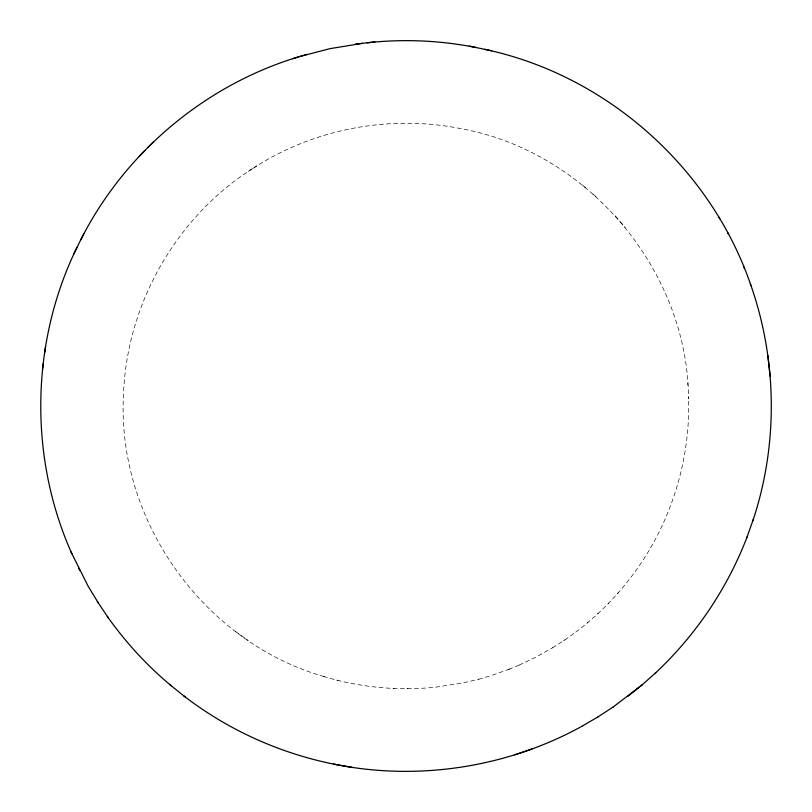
<?xml version="1.0" encoding="UTF-8"?>
<svg xmlns="http://www.w3.org/2000/svg" width="812" height="812" viewBox="0 0 812 812"><rect width="100%" height="100%" fill="white"/><g stroke="black" fill="none" stroke-linecap="round" stroke-linejoin="round"><path stroke-width="0.61" stroke-dasharray="4.06 3.04" d="M575.738 632.132L576.368 631.675C602.626 611.74 625.443 587.299 643.358 559.62L643.957 558.697C674.67 510.87 690.576 453.644 688.525 396.824M608.198 603.661L608.787 603.032M617.567 593.552L618.257 592.811M587.34 622.956L587.918 622.459M597.591 613.923L598.302 613.304M563.437 640.861L565.061 639.765M564.787 639.968L576.114 631.868M252.573 168.591C175.859 217.301 126.154 305.068 123.444 395.891C117.019 520.928 204.177 642.728 324.709 676.751M253.192 168.226C313.584 128.844 389.516 114.512 460.191 128.509C587.076 151.123 687.805 269.797 688.606 398.875M248.411 171.312L256.765 165.892M519.152 665.089L535.869 657.172L552.749 647.682M552.505 647.834L563.812 640.617M509.601 669.047L491.534 675.503M508.728 669.413L519.589 664.906M323.409 676.386C359.614 687.439 398.002 691.093 435.648 687.185L463.764 682.79L478.968 679.167M478.552 679.289L491.839 675.411M393.079 688.444L394.084 688.474M407.056 688.718L407.928 688.738M336.899 680.111L338.066 680.436M235.358 631.381L248.34 640.617M582.712 185.298L585.706 187.866M593.004 194.078L595.988 196.626M615.232 215.789L625.291 227.492M687.774 382.888L687.865 385.091"/><path stroke-width="1.22" d="M76.917 247.558C30.48 342.41 28.735 457.653 71.984 553.977M44.711 352.641L45.523 346.521M42.457 369.704L43.269 363.553M752.866 520.705L753.262 519.538C778.2 444.002 777.135 360.406 750.907 285.357L750.298 283.743M655.578 672.884C695.579 635.41 727.024 588.913 746.776 537.777L747.121 536.793M746.776 537.777L753.262 519.538M80.824 239.702C124.723 152.585 205.385 84.834 298.857 56.779M73.689 254.085L83.91 233.45M139.359 156.188L144.912 150.585M148.078 147.348L153.163 142.222M655.731 672.742L641.967 685.003L612.969 707.15M627.798 696.402L642.059 684.912M597.622 717.138L612.989 707.13M581.778 726.344L597.662 717.108M581.818 726.324L581.849 726.314C507.175 767.452 417.947 781.225 334.371 764.254L333.509 764.082C279.267 753.059 227.522 729.704 183.715 695.813M532.063 748.968L514.727 754.856M299.821 56.525L329.794 48.69L362.528 43.32M292.726 58.677L306.845 54.353M367.146 42.813C403.371 38.763 440.256 40.407 476.005 47.502M355.433 44.122L374.89 41.93M333.509 764.082L352.256 767.391M484.734 49.349C606.381 74.978 710.774 167.708 750.907 285.357M469.326 46.122L491.696 50.78M107.357 616.45L108.341 617.871C126.398 643.114 147.571 666.134 171.444 685.957M169.485 684.384L185.501 697.234M71.07 552.028L88.021 586L98.333 602.971M97.288 601.448L108.341 617.871M718.762 217.048L719.797 218.895M727.623 232.648L728.608 234.414M78.713 568.309L79.576 570.166M743.883 266.884L744.533 268.589M770.091 376.139L767.837 355.554"/></g></svg>
